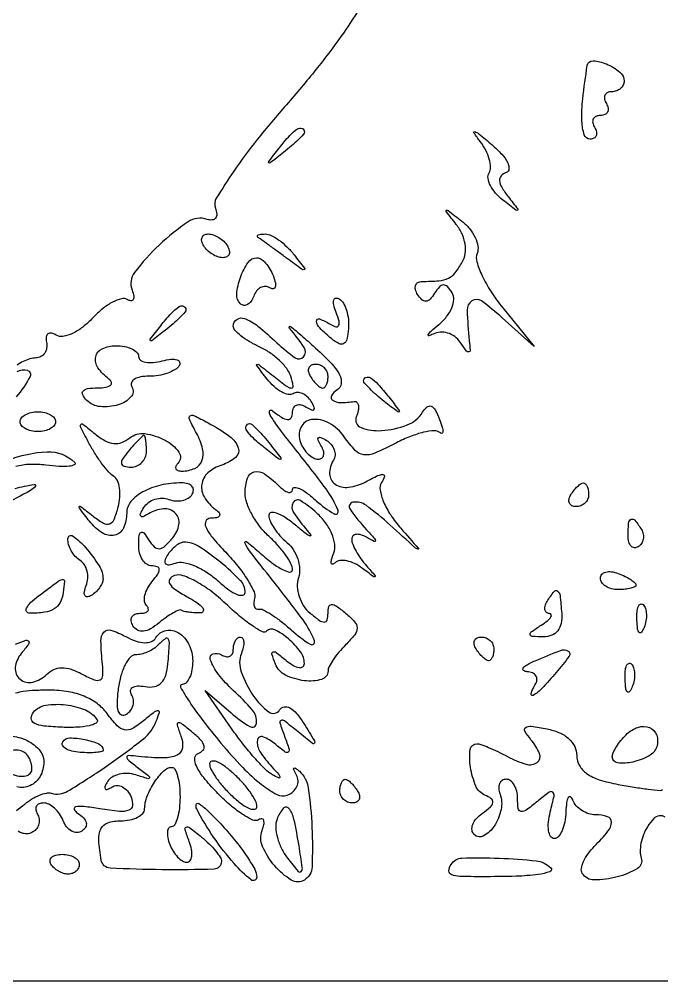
# Model space of a CAD drawing. Extents: x 0 to 353, y 0 to 448.
# Drawn here: x 178.9 to 233.2, y 0 to 81.1 of the extents above; entities that cross this region are included whole.
import ezdxf

# ---------------------------------------------------------------- set-up
doc = ezdxf.new("R2010")
doc.units = 0

msp = doc.modelspace()

# ---------------------------------------------------------------- linework, layer by layer
msp.add_lwpolyline([(0, 224), (0, 0), (176.5, 0), (353, 0), (353, 224), (353, 448), (176.5, 448), (0, 448)], close=True)
for points in [[(207.692286, 82.043676, -0.011927), (206.086894, 79.660642, -0.015143), (203.981854, 76.87415, -0.011101), (201.487298, 73.909269, 0.012028), (199.028979, 70.976432, 0.017982), (197.038509, 68.28954, 0.013181), (195.5655, 66.017896, 0.23291), (195.487979, 65.170731, -0.0702), (195.601246, 64.678645, -0.183945), (195.503462, 64.335693, -0.218765), (195.220477, 64.181657, -0.097679), (194.790187, 64.236604, 0.232238), (193.180625, 64.018581, 0.041489), (190.74089, 62.06995, 0.041257), (188.670817, 59.763537, 0.259444), (188.456086, 58.253843, -0.043577), (188.595326, 57.768358, -0.169646), (188.551172, 57.463599, -0.31162), (188.358904, 57.36187, -0.10945), (188.048159, 57.470236, 0.206226), (187.553521, 57.543387, 0.057663), (186.809587, 57.250448, 0.047948), (185.963531, 56.688677, 0.034715), (185.136203, 55.915822, -0.041236), (184.296132, 55.151306, -0.054314), (183.412166, 54.612501, -0.065856), (182.616682, 54.360003, -0.1844), (182.051813, 54.467978, 0.079897), (181.647832, 54.635985, 0.218667), (181.351746, 54.577231, 0.214874), (181.199964, 54.312775, 0.077496), (181.225223, 53.869784, -0.089796), (181.241221, 53.378173, -0.111993), (181.076576, 52.953226, -0.120446), (180.756641, 52.662055, -0.11543), (180.333333, 52.545455, 0.062405), (179.825708, 52.461663, 0.039411), (179.264583, 52.245944, 0.03913), (178.737878, 51.941552, 0.056882)], [(178.75, 51.398692, -0.204917), (179.612075, 51.50085, -0.469965), (179.836077, 50.979556, -0.06301), (178.670594, 49.271111, -0.019125)], [(177.949614, 43.895471, -0.088493), (181.28718, 44.631402, -0.20946), (183.609045, 43.724289, -0.51589), (183.576034, 43.528651, -0.090196), (183.146179, 43.409141, -0.038198), (182.306517, 43.396619, -0.016112), (181.182571, 43.502206, 0.041299), (179.839755, 43.560435, 0.054321), (178.627536, 43.380016, 0.062119)], [(178.575368, 41.538946, -0.008568), (180.186325, 41.876162, -0.67864), (180.287969, 41.716712, -0.112556), (179.882871, 41.360229, -0.00242), (177.538558, 40.101828, -0.009487)], [(178.599179, 28.399685, -0.012421), (179.502319, 28.720752, -0.344674), (179.723344, 28.640792, -0.311447), (179.71245, 28.393471, -0.011214), (179.092885, 27.61192, 0.149052), (178.59355, 26.420259, 0.250523), (178.995839, 25.441773, 0.233817), (180.069741, 25.189867, 0.14001), (181.240328, 25.840328, -0.090429), (181.836568, 26.252656, -0.103422), (182.512289, 26.402733, -0.084325), (183.299008, 26.279152, -0.041858), (184.228876, 25.877509, 0.023179), (185.26094, 25.385256, 0.210518), (185.748206, 25.393189, 0.279769), (185.986427, 25.745955, 0.038147), (185.960526, 26.674313, -0.016854), (185.819727, 28.669731, -0.185816), (186.075275, 29.414096, -0.309118), (186.672756, 29.581418, -0.041235), (187.939312, 29.032479, 0.038782), (188.79508, 28.65659, 0.076452), (189.523495, 28.521224, 0.107735), (190.088478, 28.626082, 0.156016), (190.471337, 28.953622, -0.207982), (191.32684, 29.54787, -0.193617), (192.37912, 29.350388, -0.139486), (193.254963, 28.362993, -0.112576), (193.571429, 26.97524, -0.042557), (193.506949, 26.21904, -0.062205), (193.313271, 25.580227, -0.081675), (193.028623, 25.147287, -0.209537), (192.692596, 25, 0.573469), (192.550626, 24.75738, 0.017805), (193.289134, 23.546172, 0.018658), (194.4296, 21.950229, 0.009818), (195.95747, 20.050797, 0.016833), (197.796243, 17.999032, 0.034987), (199.387412, 16.556383, 0.044468), (200.688927, 15.708018, 0.217115), (201.544845, 15.655582, 0.085385), (202.046387, 15.95402, 0.107643), (202.372152, 16.383243, 0.118726), (202.471082, 16.875304, 0.120914), (202.333931, 17.354785, -0.017422), (202.109237, 17.781764, -0.289166), (202.126608, 17.934294, -0.407111), (202.252054, 17.94957, -0.022267), (202.586678, 17.669663, -0.173551), (203.330628, 16.261358, -0.02437), (203.64281, 12.935417, -0.022046), (203.645383, 9.602636, -0.248405), (202.998327, 8.498966, -0.284073), (201.887202, 8.498953, -0.077906), (200.498841, 9.689995, -0.072563), (199.464773, 11.334318, -0.198267), (199.431035, 12.680877, 0.036674), (199.586375, 13.195615, 0.132983), (199.571253, 13.534183, 0.315433), (199.408909, 13.657761, 0.149372), (199.14157, 13.587495, -0.252211), (198.653002, 13.558412, -0.036292), (197.748278, 14.061168, -0.033952), (196.680016, 14.869295, -0.022828), (195.571733, 15.925127, -0.02164), (194.498598, 17.146926, -0.058617), (193.88655, 18.12243, -0.119964), (193.746336, 18.798667, -0.313369), (194.028361, 19.17612, 0.125595), (194.441451, 19.44185, 0.254333), (194.534725, 19.805357, 0.128519), (194.268756, 20.289256, 0.029976), (193.586761, 20.927995, 0.006969), (192.629642, 21.70006, 0.240274), (192.353485, 21.754099, 0.425426), (192.254777, 21.56813, 0.012478), (192.584097, 20.641444, -0.12623), (192.69786, 19.658927, -0.252123), (192.250251, 19.044773, -0.116102), (191.10979, 18.79469, -0.022774), (189, 18.923215, 0.012464), (188.133923, 18.993919, 0.430869), (188, 18.867361, 0.228185), (188.109715, 18.63947, 0.006308), (189, 17.947366, -0.003966), (189.88177, 17.268483, -0.326737), (189.925871, 17.112263, -0.395487), (189.795165, 17.047323, -0.004519), (188.782025, 17.361994, 0.066153), (188.073956, 17.489428, 0.068819), (187.367036, 17.424589, 0.076132), (186.768772, 17.185039, 0.121694), (186.377517, 16.801818, 0.03414), (186.162969, 16.39501, 0.277625), (186.188042, 16.194725, 0.33483), (186.364162, 16.148165, 0.041482), (186.740707, 16.339748, -0.136651), (187.185708, 16.468652, -0.124178), (187.651566, 16.356249, -0.104849), (188.067994, 16.010604, -0.075813), (188.367425, 15.48489, -0.107842), (188.475954, 14.774268, -0.296746), (188.186876, 14.386198, -0.114254), (187.398384, 14.28624, -0.015188), (185.722209, 14.508441, 0.011999), (184.369664, 14.696526, 0.077084), (183.681558, 14.669203, 0.490036), (183.577763, 14.462806, 0.136707), (183.856763, 14.142808, -0.053956), (184.354996, 13.731753, -0.136515), (184.578939, 13.323595, -0.192196), (184.522686, 12.949606, -0.122651), (184.211548, 12.630744, -0.142705), (183.784978, 12.512651, -0.124025), (183.335464, 12.632332, -0.102314), (182.930451, 12.981097, -0.072515), (182.63617, 13.505744, 0.058922), (182.3357, 14.077139, 0.059372), (181.9109, 14.561062, 0.065276), (181.431945, 14.889716, 0.118305), (180.972368, 15, 0.095143), (180.600519, 14.928596, 0.173198), (180.371274, 14.726548, 0.17246), (180.321308, 14.42427, 0.094236), (180.457295, 14.069098, -0.100828), (180.604475, 13.669126, -0.098348), (180.585377, 13.239685, -0.097513), (180.403043, 12.847224, -0.097277), (180.08541, 12.552786, -0.106468), (179.675905, 12.407266, -0.099401), (179.231932, 12.437882, -0.096033), (178.821919, 12.640247, -0.092075)], [(178.689299, 14.376954, 0.021631), (179.39474, 14.912642, -0.037347), (179.991592, 15.336999, -0.040164), (180.631008, 15.656286, -0.043747), (181.219362, 15.835322, -0.124106), (181.64474, 15.818728, 0.20963), (183.010644, 15.993599, 0.015115), (186.292409, 18.100989, 0.018137), (189.406512, 20.406704, 0.131748), (190.500938, 21.891444, 0.020053), (190.755567, 22.627345, 0.492052), (190.646677, 22.779381, 0.176946), (190.346108, 22.681264, 0.006731), (189.41468, 21.92919, -0.042281), (188.477629, 21.276758, -0.181876), (187.818616, 21.16778, -0.15746), (187.193002, 21.516321, -0.029696), (186.348648, 22.537747, 0.07533), (185.51308, 23.379384, 0.062492), (184.412697, 24.000419, 0.055747), (183.072244, 24.382416, 0.040502), (181.525556, 24.514638, 0.011985), (180.255164, 24.489673, 0.024305), (179.260001, 24.397639, 0.032653), (178.614754, 24.262736, 0.574159)], [(233.475067, 13.807028, 0.181667), (232.969127, 13.922331, 0.173652), (232.497623, 13.677331, 0.045439), (231.968864, 12.991641, 0.04887), (231.63718, 12.336101, 0.043224), (231.422399, 11.601244, 0.045636), (231.347262, 10.90008, 0.091621), (231.439587, 10.35302, -0.362487), (231.12123, 9.46879, -0.068626), (229.412773, 8.761209, -0.062144), (227.462424, 8.503267, -0.261899), (226.466942, 9.05349, -0.183347), (226.387968, 9.462125, -0.06207), (226.567506, 10.051412, -0.051825), (226.94891, 10.712515, -0.039662), (227.490809, 11.347952, 0.024207), (228.633651, 12.607152, 0.1649), (228.926463, 13.381005, 0.337233), (228.598896, 13.844099, 0.076309), (227.583333, 14, -0.080074), (227.004061, 14.093368, -0.064399), (226.434649, 14.367188, -0.065245), (225.960859, 14.772091, -0.087674), (225.662281, 15.25, 0.134342), (225.465905, 15.507991, 0.451325), (225.282867, 15.471875, 0.102704), (225.140307, 15.046513, 0.020908), (225.078947, 14.25, -0.038298), (224.98237, 13.388456, -0.056203), (224.756942, 12.660937, -0.07267), (224.446604, 12.163568, -0.220435), (224.09362, 12, -0.267968), (223.792785, 12.173701, -0.095132), (223.623803, 12.660938, -0.06292), (223.61038, 13.387664, -0.036264), (223.767034, 14.25, 0.009567), (224.083974, 15.585153, 0.284446), (223.972899, 15.898838, 0.341289), (223.668004, 15.904459, 0.011889), (222.673415, 15.127555, -0.014548), (221.716873, 14.388527, -0.196735), (221.296376, 14.285531, -0.333078), (221.05813, 14.526625, -0.034117), (221, 15.377555, 0.057778), (220.928053, 15.998096, 0.076993), (220.715469, 16.523407, 0.095843), (220.400873, 16.875425, 0.164042), (220.031385, 17, 0.148054), (219.700022, 16.899681, 0.149888), (219.48187, 16.632812, 0.115851), (219.417767, 16.228023, 0.06953), (219.52088, 15.75, -0.142289), (219.609479, 14.460627, -0.08909), (219.027818, 13.052735, -0.124496), (218.14015, 12.219827, -0.334517), (217.333333, 12.333333, -0.172351), (217.15453, 12.709178, -0.118553), (217.217816, 13.18111, -0.089551), (217.523612, 13.682196, -0.059358), (218.02896, 14.130504, 0.02864), (218.705391, 14.660211, 0.178256), (218.911631, 15.041, 0.274949), (218.778776, 15.361408, 0.063995), (218.25, 15.659464, -0.19904), (217.482938, 16.415876, -0.060847), (217.026915, 18.014366, -0.070688), (217.00423, 19.505092, -0.377794), (217.565741, 20, -0.087622), (217.895646, 19.941739, -0.011601), (218.558643, 19.68245, -0.013157), (219.336541, 19.332904, -0.010694), (220.151388, 18.91898, 0.049084), (221.721654, 18.267434, 0.23329), (222.653799, 18.420888, 0.349611), (222.85845, 19.141816, 0.074302), (222.133756, 20.338834, -0.035877), (221.622102, 21.054012, -0.402533), (221.690365, 21.364965, -0.184262), (222.146383, 21.469281, -0.012333), (223.491255, 21.246423, -0.053842), (224.532867, 20.928246, -0.082037), (225.328428, 20.420839, -0.097684), (225.82479, 19.760522, -0.112936), (226, 18.994714, 0.130279), (226.220929, 18.161195, 0.111752), (226.835009, 17.489712, 0.075661), (227.90261, 16.96554, 0.029991), (229.491788, 16.567518, 0.006748), (230.848655, 16.331877, 0.010262), (232.033713, 16.167376, 0.005265), (233.029911, 16.060498, 0.198944), (233.241788, 16.125207, -0.25996)], [(177.955775, 20.668351, -0.097869), (179.429157, 20.3489, -0.105771), (180.582935, 19.526277, -0.187309), (181, 18.452028, -0.127823), (180.684647, 17.238631, -0.160976), (179.834645, 16.45774, -0.167151), (178.712796, 16.353564, -0.138555)], [(178.25, 17.452257, 0.050227), (178.92749, 17.269565, 0.094731), (179.491461, 17.28416, 0.146), (179.858014, 17.486662, 0.196503), (180, 17.833994, 0.132159), (179.717015, 18.885916, 0.21076), (178.976518, 19.425557, 0.17777), (177.969103, 19.286119, 0.097475)]]:
    msp.add_lwpolyline(points, format="xyb")
for points in [[(230, 75.893011, -0.117841), (229.918592, 75.552395, -0.100596), (229.688914, 75.262322, -0.092639), (229.345436, 75.067567, -0.082954), (228.940983, 75, 0.108972), (228.586039, 74.921712, 0.182303), (228.3746, 74.70625, 0.161196), (228.343488, 74.3821, 0.082592), (228.5, 74, -0.088621), (228.651081, 73.618194, -0.167455), (228.608064, 73.29375, -0.177706), (228.378351, 73.077418, -0.101261), (228, 73, 0.101261), (227.621649, 72.922582, 0.177706), (227.391936, 72.70625, 0.167455), (227.348919, 72.381806, 0.088621), (227.5, 72, -0.076677), (227.661905, 71.617613, -0.154089), (227.643, 71.29375, -0.186331), (227.450068, 71.079254, -0.118003), (227.11893, 71, -0.330662), (226.630154, 71.36292, -0.064082), (226.437486, 72.516921, -0.03708), (226.506903, 74.408396, -0.011637), (226.88598, 77.218615, -0.385784), (227.371804, 77.609125, -0.085993), (228.503408, 77.343105, -0.069864), (229.63315, 76.662898, -0.226072)], [(203, 71.622445, -0.184603), (202.91885, 71.410139, -0.013803), (202.485938, 70.952641, -0.017649), (201.920402, 70.425681, -0.012436), (201.25, 69.872445, -0.001576), (200.120493, 68.99236, -0.377591), (200, 69, -0.377591), (199.99236, 69.120493, -0.001576), (200.872445, 70.25, -0.017685), (201.76332, 71.306759, -0.065617), (202.426111, 71.869516, -0.241985), (202.806605, 71.90695, -0.307699)], [(220.034989, 68.17833, 0.131049), (219.61837, 67.903965, 0.206136), (219.485126, 67.503554, 0.114479), (219.668344, 66.938013, 0.030543), (220.208262, 66.152754, -0.001951), (221.017454, 65.109039, -0.438205), (220.998527, 64.999047, -0.318293), (220.863756, 65.0047, -0.001663), (219.76101, 65.863307, -0.046852), (219.138023, 66.453676, -0.06235), (218.701779, 67.099476, -0.077441), (218.506081, 67.700076, -0.180418), (218.5971, 68.157112, 0.149153), (218.723236, 68.63618, 0.059136), (218.615836, 69.315471, 0.05156), (218.315371, 70.07219, 0.044291), (217.853323, 70.793805, -0.013782), (217.31588, 71.530171, -0.698228), (217.388887, 71.633271, -0.106735), (217.742838, 71.450307, -0.004397), (218.84396, 70.525576, -0.03033), (219.670395, 69.727436, -0.068258), (220.165537, 69.012723, -0.135069), (220.272891, 68.48597, -0.304298)], [(217.587285, 61.366864, 0.166872), (217.561697, 60.650643, 0.036078), (218.012966, 59.477122, 0.033892), (218.762301, 58.127987, 0.026788), (219.743784, 56.777078), (222.404018, 53.5), (219.702009, 55.924314, 0.024802), (217.943379, 57.351361, 0.319712), (217.143687, 57.361924, 0.255052), (216.743154, 56.564883, 0.01815), (216.923215, 54, -0.011859), (216.990479, 53.188171, -0.385765), (216.876447, 53.046405, -0.281944), (216.678827, 53.128233, -0.008754), (216.153501, 53.878115, 0.087806), (215.694938, 54.35221, 0.085232), (215.096944, 54.64613, 0.08812), (214.453082, 54.71789, 0.103197), (213.861803, 54.553958, -0.055356), (213.505525, 54.417602, -0.673476), (213.443508, 54.500842, -0.075712), (213.699988, 54.807692, -0.009924), (214.350138, 55.359308, 0.053812), (215.009612, 56.026563, 0.068783), (215.449563, 56.769472, 0.0833), (215.615813, 57.476007, 0.155859), (215.475138, 58.040228, 0.047658), (215.083591, 58.556547, 0.216804), (214.744648, 58.699744, 0.20696), (214.402982, 58.540801, 0.043438), (214, 58, -0.048541), (213.613871, 57.492682, -0.189444), (213.26531, 57.324839, -0.213845), (212.924467, 57.448111, -0.062292), (212.565983, 57.893237, -0.072632), (212.382671, 58.316663, -0.148641), (212.393982, 58.674888, -0.188638), (212.593089, 58.911479, -0.12523), (212.940983, 59, 0.019983), (214.364613, 59.056921, 0.091986), (215.158303, 59.270934, 0.114626), (215.733032, 59.731048, 0.039331), (216.328991, 60.623391, 0.091636), (216.574697, 61.346753, 0.075314), (216.570071, 62.163649, 0.069078), (216.315072, 63.006035, 0.058144), (215.828991, 63.802358, -0.001784), (214.981822, 64.892518, -0.445274), (215.001654, 65.001019, -0.31262), (215.137506, 64.993702, -0.001497), (216.295509, 64.089786, -0.055098), (216.944711, 63.452843, -0.060544), (217.415616, 62.708215, -0.068759), (217.647529, 61.97327, -0.134495)], [(196.5, 62, -0.076764), (196.661825, 61.617617, -0.154201), (196.642737, 61.29375, -0.186277), (196.449529, 61.079239, -0.117858), (196.118034, 61, -0.085235), (195.689814, 61.073533, -0.053414), (195.230237, 61.29375, -0.051777), (194.810561, 61.617474, -0.064269), (194.5, 62, -0.076764), (194.338175, 62.382383, -0.154201), (194.357263, 62.70625, -0.186277), (194.550471, 62.920761, -0.117858), (194.881966, 63, -0.085235), (195.310186, 62.926467, -0.053414), (195.769763, 62.70625, -0.051777), (196.189439, 62.382526, -0.064269)], [(202.127555, 61.25, -0.002253), (203.013098, 60.11031, -0.484056), (202.983598, 59.992604, -0.268706), (202.813734, 60.009889, -0.001613), (201.5, 60.967032, 0.000677), (200.703647, 61.549513, 0.000854), (199.965104, 62.086246, 0.000676), (199.344143, 62.534628, 0.006866), (199.083333, 62.717032, -0.262974), (199.031105, 62.82247, -0.280207), (199.095803, 62.916878, -0.081051), (199.335842, 62.981211, -0.025033), (199.710889, 63, -0.118513), (200.206305, 62.880901, -0.038743), (200.851526, 62.485937, -0.036088), (201.52532, 61.919689, -0.033687)], [(200.381557, 59.448062, -0.036325), (200.551496, 58.886365, -0.131081), (200.536857, 58.515968, -0.314911), (200.362105, 58.380213, -0.152126), (200.073956, 58.454293, 0.13163), (199.694863, 58.56817, 0.127379), (199.304368, 58.479481, 0.109419), (198.961774, 58.194012, 0.078966), (198.722315, 57.756231, -0.062469), (198.502035, 57.320094, -0.11262), (198.211553, 57.047286, -0.157716), (197.900574, 56.978763, -0.163221), (197.613366, 57.106872, -0.232343), (197.291768, 57.933428, -0.064248), (197.595937, 59.334061, -0.064741), (198.241453, 60.600245, -0.247376), (199, 61, -0.155747), (199.343884, 60.89022, -0.056408), (199.730067, 60.544118, -0.049125), (200.095631, 60.041906, -0.041182)], [(206.727404, 55.03129, -0.03298), (206.598388, 54.123152, -0.209315), (206.333776, 53.752289, -0.264002), (205.928736, 53.74331, -0.049707), (205.291036, 54.173425, -0.024267), (204.307006, 55.074187, -0.172226), (204.035676, 55.65065, -0.559573), (204.281865, 55.837525, -0.045664), (205.169939, 55.394972, 0.061279), (205.653598, 55.172471, 0.366135), (205.890859, 55.270884, 0.188108), (205.928739, 55.63456, 0.024586), (205.681393, 56.387893, -0.032659), (205.48565, 57.018193, -0.116666), (205.484167, 57.437474, -0.31191), (205.656931, 57.594387, -0.173262), (205.947822, 57.532248, -0.125753), (206.292207, 57.174973, -0.053719), (206.558351, 56.561795, -0.048509), (206.714487, 55.811707, -0.0459)], [(193, 56.622445, -0.184603), (192.91885, 56.410139, -0.013803), (192.485938, 55.952641, -0.017649), (191.920402, 55.425681, -0.012436), (191.25, 54.872445, -0.001576), (190.120493, 53.99236, -0.377591), (190, 54, -0.377591), (189.99236, 54.120493, -0.001576), (190.872445, 55.25, -0.017685), (191.76332, 56.306759, -0.065617), (192.426111, 56.869516, -0.241985), (192.806605, 56.90695, -0.307699)], [(200.685549, 53.825686, 0.033127), (202.228284, 52.557695, 0.386057), (202.940415, 52.640045, 0.339016), (202.990903, 53.414532, 0.031384), (201.75, 55.04225, -0.286495), (201.729216, 55.174343, -0.485632), (201.8226, 55.19965, -0.01885), (202.571742, 54.59728, -0.004664), (203.752469, 53.552793, -0.017053), (205.235851, 52.121068, -0.069233), (205.974333, 51.109853, -0.158288), (206.106449, 50.377805, -0.220909), (205.752469, 49.825856, 0.115831), (205.290321, 49.353478, 0.403834), (205.37619, 48.976213, 0.147564), (206.045628, 48.779085, 0.035346), (207.214012, 48.869583, -0.248895), (207.43818, 48.790308, -0.153811), (207.559532, 48.531047, -0.084511), (207.543989, 48.100396, -0.04045), (207.387594, 47.567672, 0.414206), (207.786249, 46.672516, 0.109517), (209.504825, 46.415821, 0.073319), (211.685287, 46.894885, 0.16512), (212.974546, 47.958815, -0.075825), (213.357801, 48.4093, -0.283832), (213.708843, 48.466449, -0.173529), (214.051089, 48.156841, -0.031356), (214.413689, 47.364326, -0.017969), (214.638169, 46.70997, -0.071), (214.702782, 46.290343, -0.382995), (214.604782, 46.178721, -0.229971), (214.426069, 46.240598, 0.218149), (213.976849, 46.40755, 0.039275), (213.072339, 46.268765, 0.036015), (211.960789, 45.921561, 0.025629), (210.772011, 45.382102, -0.016556), (208.944153, 44.512318, -0.131683), (208.027418, 44.374543, -0.177699), (207.299314, 44.739293, -0.035926), (206.371429, 45.880099, 0.110851), (205.091072, 47.046796, 0.162044), (203.607429, 47.342742, 0.262367), (202.703832, 46.673374, 0.199188), (202.670131, 45.417241, 0.054366), (202.948899, 44.875222, 0.057244), (203.333881, 44.416315, 0.063907), (203.761636, 44.103927, 0.12645), (204.166006, 44, 0.153743), (204.46818, 44.095164, 0.191512), (204.628778, 44.339137, 0.129483), (204.608682, 44.712194, 0.060631), (204.404508, 45.154508, -0.028948), (204.154868, 45.616187, -0.323892), (204.191836, 45.80982, -0.309012), (204.391571, 45.841292, -0.02762), (204.861803, 45.58541, -0.078004), (205.265683, 45.238779, -0.090333), (205.519692, 44.800911, -0.100781), (205.586571, 44.341636, -0.124968), (205.457295, 43.930902, 0.141564), (205.131336, 42.763648, 0.247194), (205.595331, 41.901268, 0.182981), (206.739025, 41.632813, 0.090242), (208.181365, 42.097064, -0.010398), (209.207261, 42.618961, -0.126468), (209.636377, 42.705147, -0.49748), (209.754367, 42.530495, -0.056173), (209.515909, 42.025741, 0.185812), (209.395637, 41.387085, 0.054622), (209.686314, 40.414535, 0.046252), (210.286669, 39.294397, 0.03412), (211.141598, 38.175972, -0.001063), (212.627331, 36.477701, -0.748913), (212.584511, 36.410747, -0.112815), (212.340513, 36.546744, -0.000564), (210.246366, 38.437091, 0.02401), (208.209012, 40.109749, 0.210356), (207.0965, 40.364066, 0.542877), (206.858803, 39.779413, 0.034916), (208.25, 38.053296, -0.004358), (208.924927, 37.313322, -0.184745), (209, 37.117076, -0.561535), (208.904697, 37.058975, -0.009535), (208.25, 37.412313, 0.051738), (207.77081, 37.620915, 0.10772), (207.367188, 37.658392, 0.176082), (207.10493, 37.52497, 0.190139), (207, 37.259017, 0.097053), (207.083185, 36.834497, 0.029526), (207.367188, 36.240566, 0.028337), (207.771597, 35.597993, 0.027467), (208.25, 34.998228, -0.001951), (208.984945, 34.167544, -0.465712), (208.971455, 34.079039, -0.305081), (208.855637, 34.084182, -0.001633), (207.907991, 34.789552, 0.047538), (207.246316, 35.193529, 0.061752), (206.574824, 35.423366, 0.075663), (205.994859, 35.455526, 0.174168), (205.605138, 35.271805, -0.12576), (205.392248, 35.145579, -0.454855), (205.275865, 35.219977, -0.107771), (205.297301, 35.541997, -0.02131), (205.482414, 36.093577, 0.127019), (205.566059, 36.825917, 0.066639), (205.318068, 37.714902, 0.058124), (204.78875, 38.636719, 0.049509), (204.035267, 39.468084, 0.043193), (202.666957, 40.506622, 0.437336), (202.050724, 40.341604, 0.273333), (202.092299, 39.494271, 0.034501), (203.25, 37.976534, -0.039767), (203.53475, 37.594972, -0.744315), (203.471875, 37.523006, -0.060007), (203.065725, 37.77027, -0.007227), (202.25, 38.431521, 0.025656), (201.385505, 39.081029, 0.058423), (200.660937, 39.45487, 0.127799), (200.195244, 39.504133, 0.371265), (200, 39.277432, 0.107423), (200.105297, 38.792987, 0.039389), (200.447257, 38.177008, 0.036818), (200.939958, 37.541027, 0.036351), (201.522578, 36.981262, -0.076815), (202.063953, 36.369881, -0.063737), (202.437759, 35.58427, -0.065309), (202.594892, 34.750978, -0.09107), (202.5, 34, 0.09107), (202.405108, 33.249022, 0.065309), (202.562241, 32.41573, 0.063737), (202.936047, 31.630119, 0.076815), (203.477422, 31.018738, 0.017216), (204.275076, 30.40185, 0.154093), (204.690471, 30.265073, 0.341277), (204.924841, 30.441568, 0.066993), (205, 31, -0.063564), (205.071744, 31.562065, -0.337273), (205.300279, 31.74175, -0.160455), (205.702832, 31.616131, -0.018013), (206.472121, 31.023137, -0.035099), (207.238872, 30.290143, -0.186553), (207.444242, 29.758867, -0.16987), (207.247823, 29.197401, -0.028094), (206.472121, 28.329264, 0.022276), (205.908589, 27.713151, 0.026015), (205.432436, 27.079322, 0.026342), (205.091624, 26.510244, 0.122337), (205, 26.141376, -0.335375), (204.455359, 25.420719, -0.101267), (202.998023, 25.311798, -0.082551), (201.394711, 25.793694, -0.18913), (200.557912, 26.709679, -0.014259), (200.258866, 27.560775, -0.409759), (200.354221, 27.749238, -0.250764), (200.621885, 27.704176, -0.008636), (201.477108, 27.018999, 0.037324), (202.063192, 26.602258, 0.093249), (202.553305, 26.419155, 0.201414), (202.86445, 26.490674, 0.241368), (203, 26.755111, 0.159195), (202.676678, 27.744868, 0.057835), (201.660947, 28.841712, 0.061896), (200.518948, 29.597447, 0.322083), (199.815689, 29.482356, -0.331256), (199.467976, 29.431354, -0.02451), (198.593739, 29.959123, -0.026395), (197.528007, 30.760783, -0.016259), (196.358397, 31.807931, 0.028619), (195.127131, 32.85665, 0.036145), (193.872841, 33.671309, 0.039188), (192.763271, 34.174056, 0.168787), (192.049311, 34.183104, 0.150244), (191.641655, 33.89207, 0.305186), (191.619036, 33.516272, 0.111298), (192.076507, 33.029116, 0.022277), (193.098612, 32.401639, -0.02125), (193.942661, 31.885854, -0.069987), (194.427405, 31.451375, -0.281609), (194.468038, 31.184829, -0.294261), (194.25, 31.035435, -0.018934), (193.746055, 31.040234, -0.02156), (193.26546, 31.083847, -0.021348), (192.864655, 31.155251, -0.101923), (192.653695, 31.25, 0.259526), (192.432442, 31.276102, 0.027865), (191.949496, 31.045111, 0.028658), (191.367368, 30.680837, 0.019071), (190.742722, 30.201442, -0.04015), (190.010995, 29.687332, -0.105313), (189.405415, 29.485063, -0.155991), (188.916643, 29.582606, -0.128387), (188.530011, 29.951442, -0.093978), (188.376597, 30.351517, -0.172246), (188.432374, 30.691986, -0.173408), (188.689804, 30.919539, -0.095405), (189.10765, 31, 0.053916), (189.532667, 31.045964, 0.162272), (189.780004, 31.193285, 0.257487), (189.82533, 31.408224, 0.122915), (189.675343, 31.657991, -0.171918), (189.507446, 32.010146, -0.082297), (189.537806, 32.516912, -0.066538), (189.753708, 33.095866, -0.050768), (190.131121, 33.657991, 0.023048), (190.625263, 34.312561, 0.152929), (190.743602, 34.699164, 0.318136), (190.583144, 34.922746, 0.083263), (190.122445, 35, -0.154242), (189.695591, 35.134887, -0.098964), (189.334216, 35.514063, -0.081128), (189.093123, 36.080857, -0.062337), (189.015313, 36.75, -0.017705), (189.052235, 37.585648, -0.254304), (189.209151, 37.826404, -0.363269), (189.443648, 37.778439, -0.026719), (189.853584, 37.202666, 0.054502), (190.328749, 36.608037, 0.220135), (190.753239, 36.450988, 0.170286), (191.224053, 36.659178, 0.031108), (191.88683, 37.363638, 0.133477), (192.404976, 38.501409, 0.241398), (192.098635, 39.451921, 0.219594), (191.106423, 39.817436, 0.11911), (189.845492, 39.404508, -0.028962), (189.375049, 39.150145, -0.349256), (189.188007, 39.194782, -0.2882), (189.166014, 39.406898, -0.023928), (189.446642, 39.913665, -0.094576), (189.838563, 40.341028, -0.080736), (190.381831, 40.623113, -0.080198), (190.98997, 40.719846, -0.091277), (191.569126, 40.611848, 0.071657), (192.135828, 40.483134, 0.074475), (192.708064, 40.52234, 0.081683), (193.197939, 40.718052, 0.119091), (193.526992, 41.043674, 0.137406), (193.631597, 41.406801, 0.190952), (193.510479, 41.719079, 0.140001), (193.163006, 41.929854, 0.066864), (192.640804, 42, 0.053537), (190.874284, 41.810307, 0.072165), (189.370366, 41.247619, 0.091354), (188.355606, 40.419769, 0.177914), (188, 39.452028, -0.107362), (187.726366, 38.19237, -0.235765), (186.979411, 37.588444, -0.200687), (185.939735, 37.776855, -0.082819), (184.863307, 38.76101, -0.001693), (184.008889, 39.858513, -0.301871), (183.998861, 39.997986, -0.455848), (184.106195, 40.019834, -0.002084), (185.127857, 39.228925, 0.03242), (186.030741, 38.613713, 0.22038), (186.554037, 38.561482, 0.217045), (186.937305, 38.927078, 0.031449), (187.283977, 39.977929, 0.045464), (187.419456, 40.791983, 0.054455), (187.39247, 41.568137, 0.063508), (187.218595, 42.195406, 0.156247), (186.911497, 42.554698, -0.073334), (186.488006, 42.911384, -0.019847), (185.931926, 43.592437, -0.019645), (185.355397, 44.424839, -0.019235), (184.841658, 45.305694, -0.003488), (184.120152, 46.682974, -0.259966), (184.128207, 46.926303, -0.451727), (184.306163, 46.958769, -0.005407), (185.33628, 46.127555, 0.045456), (186.169432, 45.558901, 0.098941), (186.903237, 45.323182, 0.118536), (187.583868, 45.406906, 0.083785), (188.252835, 45.794871, -0.210235), (189.520233, 46.156972, -0.087513), (191.250554, 45.601319, -0.117355), (192.397116, 44.597841, -0.36605), (192.31779, 43.651123, 0.089318), (192.145048, 43.402507, 0.234395), (192.151684, 43.191267, 0.202866), (192.330487, 43.047086, 0.069691), (192.666667, 43, 0.104425), (193.751123, 43.228986, 0.200224), (194.35294, 43.862959, 0.155653), (194.40907, 44.876292, 0.059546), (193.889122, 46.207177, -0.009696), (193.294939, 47.371122, -0.337246), (193.35169, 47.6541, -0.30366), (193.652756, 47.694293, -0.008623), (194.868613, 47.070316, -0.032662), (196.70285, 45.92876, -0.159369), (197.416602, 44.955393, -0.305957), (197.186128, 44.145335, -0.098428), (196.034834, 43.511056, 0.102931), (194.860962, 42.850626, 0.179739), (194.334987, 41.882102, 0.174815), (194.562452, 40.784288, 0.096984), (195.5, 39.765313, -0.06789), (195.808353, 39.46679, -0.307609), (195.824764, 39.22994, -0.219166), (195.59074, 39.065812, -0.042389), (195.062909, 39.015313, 0.281871), (194.683868, 38.7776, 0.225178), (194.674918, 38.285976, 0.068366), (195.222605, 37.414885, 0.016547), (196.361201, 36.144875, -0.022066), (197.386851, 34.975132, -0.029311), (198.205442, 33.821511, -0.029566), (198.751498, 32.820556, -0.181551), (198.798292, 32.244875, 0.053045), (198.730565, 31.855223, 0.109369), (198.777096, 31.550995, 0.17559), (198.925714, 31.380612, 0.185685), (199.145012, 31.35, -0.178584), (199.512433, 31.303851, -0.022411), (200.218893, 30.896347, -0.024085), (201.041741, 30.313642, -0.017808), (201.895012, 29.595012, 0.044955), (203.501284, 28.384744, 0.717841), (203.851613, 28.673491, 0.068341), (202.88796, 30.436582, 0.008965), (200.282211, 33.831703, -0.002953), (198.445198, 36.166539, -0.06045), (197.984868, 36.934536, -0.782896), (198.126284, 37.044645, -0.015378), (199.282211, 36.075686, 0.019719), (200.326282, 35.215812, 0.043126), (201.201649, 34.662941, 0.085198), (201.780444, 34.479363, 0.454979), (202, 34.670698, 0.123994), (201.871474, 35.181004, 0.030479), (201.4125, 35.922278, 0.029337), (200.765534, 36.73223, 0.025652), (200, 37.5, -0.044853), (199.234689, 38.328807, -0.038833), (198.5875, 39.320267, -0.040713), (198.142791, 40.317947, -0.084684), (198, 41.154988, -0.074925), (198.186927, 42.395418, -0.267426), (198.752617, 42.921392, -0.206624), (199.62848, 42.761016, -0.049236), (200.8, 41.8, 0.033956), (201.261649, 41.39713, 0.09268), (201.6475, 41.203653, 0.22614), (201.889997, 41.243991, 0.245024), (202, 41.454988, -0.417218), (202.170575, 41.623824, -0.10924), (202.5875, 41.527142, -0.050352), (203.231489, 41.135756, -0.022215), (204, 40.5, 0.050971), (205.510068, 39.390382, 0.716404), (205.848487, 39.682113, 0.063961), (204.832892, 41.490551, 0.009326), (202.25, 44.831703, -0.007603), (200.916632, 46.544282, -0.025233), (200.115625, 47.725532, -0.201299), (200.065034, 48.064553, -0.541995), (200.25, 48.127555, 0.022023), (201.072851, 47.538837, 0.11761), (201.589284, 47.3545, 0.295846), (201.882342, 47.502105, 0.13301), (202, 47.936572, -0.114189), (202.091037, 48.33, -0.184795), (202.339137, 48.561381, -0.157054), (202.713172, 48.588928, -0.079045), (203.154508, 48.404508, 0.028948), (203.616187, 48.154868, 0.323892), (203.80982, 48.191836, 0.309012), (203.841292, 48.391571, 0.02762), (203.58541, 48.861803, 0.068083), (203.247605, 49.271489, 0.084621), (202.834194, 49.540263, 0.099751), (202.411766, 49.629765, 0.141819), (202.044209, 49.527322, -0.198601), (201.63187, 49.460155, -0.071164), (201.066311, 49.681281, -0.056811), (200.445256, 50.132487, -0.04105), (199.863307, 50.76101, -0.001748), (198.977586, 51.898978, -0.488717), (199.00396, 52.001723, -0.274127), (199.152295, 51.983123, -0.001306), (200.412621, 51, 0.006162), (201.562527, 50.120841, 0.161488), (201.92692, 50, 0.478469), (202.068319, 50.175483, 0.023448), (201.847929, 51, 0.087602), (201.509375, 51.645822, 0.040489), (200.868892, 52.349344, 0.038469), (200.056758, 52.99864, 0.043341), (199.185307, 53.487128, -0.027037), (198.348582, 53.92097, -0.035723), (197.641934, 54.408381, -0.038659), (197.139007, 54.87927, -0.1874), (197, 55.237128, -0.251502), (197.302264, 55.800036, -0.242325), (197.947217, 55.871103, -0.077761), (199.076993, 55.222817, -0.019511)], [(189, 52.669083, 0.244926), (189.157537, 52.366775, 0.106112), (189.587905, 52.185542, 0.070123), (190.234519, 52.155048, 0.040744), (191.00138, 52.29011, -0.033809), (191.733252, 52.429487, -0.095442), (192.250238, 52.393387, -0.238295), (192.46851, 52.19888, -0.236417), (192.442363, 51.906741, -0.122048), (192.086342, 51.558517, -0.047804), (191.459083, 51.266355, -0.043646), (190.688616, 51.067059, -0.041495), (189.881966, 51, 0.043739), (189.154019, 50.936199, 0.095104), (188.63199, 50.737031, 0.173224), (188.397365, 50.443082, 0.224713), (188.435239, 50.104785, -0.336585), (188.353117, 49.249947, -0.134549), (187.292761, 48.587838, -0.096532), (185.759988, 48.436797, -0.174529), (184.632783, 48.967217, -0.072029), (184.286217, 49.43115, -0.313912), (184.322026, 49.753707, -0.18277), (184.703579, 49.957392, -0.030245), (185.55, 50.015313, 0.035537), (186.237102, 50.069635, 0.130318), (186.634122, 50.241775, 0.31962), (186.705607, 50.486869, 0.151709), (186.5, 50.765313, -0.082663), (185.574639, 51.715397, -0.204834), (185.382503, 52.647956, -0.240951), (185.922283, 53.324015, -0.106432), (187.071429, 53.571429, -0.044832), (187.809659, 53.505103, -0.064695), (188.433482, 53.306365, -0.084611), (188.855122, 53.013898, -0.201547)], [(203.5, 51, 0.029505), (203.768994, 50.617226, 0.035638), (204.066025, 50.29375, 0.038439), (204.34829, 50.065539, 0.151918), (204.559017, 50, 0.210953), (204.727648, 50.07446, 0.081139), (204.870461, 50.29375, 0.061769), (204.967655, 50.617151, 0.042167), (205, 51, 0.105053), (204.918938, 51.381556, 0.099167), (204.688914, 51.70625, 0.09642), (204.345238, 51.923877, 0.093332), (203.940983, 52, 0.108972), (203.586039, 51.921712, 0.182303), (203.3746, 51.70625, 0.161196), (203.343488, 51.3821, 0.082592)], [(210.127555, 49.25, -0.001576), (211.00764, 48.120493, -0.377591), (211, 48, -0.377591), (210.879507, 47.99236, -0.001576), (209.75, 48.872445, -0.012436), (209.079598, 49.425681, -0.017649), (208.514062, 49.952641, -0.013803), (208.08115, 50.410139, -0.184603), (208, 50.622445, -0.307699), (208.193395, 50.90695, -0.241985), (208.573889, 50.869516, -0.065617), (209.23668, 50.306759, -0.017685)], [(182, 47.166667, -0.17482), (181.885312, 46.848674, -0.093122), (181.559375, 46.578125, -0.073362), (181.073861, 46.395023, -0.053595), (180.5, 46.333333, -0.053595), (179.926139, 46.395023, -0.073362), (179.440625, 46.578125, -0.093122), (179.114688, 46.848674, -0.17482), (179, 47.166667, -0.17482), (179.114688, 47.484659, -0.093122), (179.440625, 47.755208, -0.073362), (179.926139, 47.93831, -0.053595), (180.5, 48, -0.053595), (181.073861, 47.93831, -0.073362), (181.559375, 47.755208, -0.093122), (181.885312, 47.484659, -0.17482)], [(200.127555, 45.25, -0.001576), (201.00764, 44.120493, -0.377591), (201, 44, -0.377591), (200.879507, 43.99236, -0.001576), (199.75, 44.872445, -0.017685), (198.693241, 45.76332, -0.065617), (198.130484, 46.426111, -0.241985), (198.09305, 46.806605, -0.307699), (198.377555, 47, -0.184603), (198.589861, 46.91885, -0.013803), (199.047359, 46.485937, -0.017649), (199.574319, 45.920402, -0.012436)], [(188.138321, 44.666667, 0.026407), (187.64783, 44.007779, 0.188172), (187.564488, 43.626364, 0.303392), (187.772162, 43.401645, 0.058985), (188.34921, 43.333333, 0.100269), (188.851978, 43.435182, 0.098226), (189.279664, 43.725, 0.09765), (189.566148, 44.157792, 0.097821), (189.666667, 44.666667, 0.014866), (189.651466, 45.177816, 0.024357), (189.604718, 45.608333, 0.021349), (189.538622, 45.935135, 0.344914), (189.455778, 46, 0.192074), (189.330516, 45.950038, 0.008084), (188.981783, 45.608333, 0.012937), (188.577629, 45.177569, 0.008736)], [(227, 41, -0.105053), (226.918938, 40.618444, -0.099167), (226.688914, 40.29375, -0.09642), (226.345238, 40.076123, -0.093332), (225.940983, 40, -0.108972), (225.586039, 40.078288, -0.182303), (225.3746, 40.29375, -0.161196), (225.343488, 40.6179, -0.082592), (225.5, 41, -0.029505), (225.768994, 41.382774, -0.035638), (226.066025, 41.70625, -0.038439), (226.34829, 41.934461, -0.151918), (226.559017, 42, -0.210953), (226.727648, 41.92554, -0.081139), (226.870461, 41.70625, -0.061769), (226.967655, 41.382849, -0.042167)], [(231.457295, 38.069098, -0.090093), (231.612382, 37.673795, -0.095385), (231.614038, 37.257398, -0.099739), (231.463027, 36.88478, -0.108766), (231.182979, 36.613087, -0.158515), (230.860929, 36.534562, -0.191218), (230.582917, 36.669932, -0.126631), (230.394948, 37.024148, -0.059057), (230.333333, 37.543989, -0.019984), (230.376303, 38.618676, -0.269722), (230.59208, 38.929499, -0.350126), (230.913397, 38.852054, -0.02679)], [(186, 33.867887, -0.10627), (185.928737, 33.536382, -0.051235), (185.709615, 33.158835, -0.047544), (185.389608, 32.796373, -0.049775), (185.011454, 32.507079, -0.10643), (184.676374, 32.387979, -0.316285), (184.471944, 32.495242, -0.170102), (184.426762, 32.820692, -0.041869), (184.579628, 33.346912, 0.075388), (184.712104, 33.950897, 0.075928), (184.659035, 34.565454, 0.081888), (184.434026, 35.096, 0.113659), (184.068174, 35.457866, -0.072366), (183.661924, 35.798697, -0.054525), (183.323118, 36.273961, -0.055116), (183.098642, 36.804519, -0.079374), (183.031803, 37.309017, -0.600136), (183.455398, 37.520504, -0.060342), (184.52846, 36.543618, -0.036913), (185.671305, 35.002075, -0.141982)], [(191.419821, 35.870268, 0.060967), (191.218667, 35.433727, 0.293978), (191.28614, 35.181954, 0.23155), (191.571096, 35.099386, 0.043527), (192.110804, 35.242987, -0.138348), (192.801914, 35.2929, -0.049674), (193.752861, 34.996527, -0.04459), (194.786442, 34.444552, -0.039663), (195.75, 33.698405, 0.025749), (196.614803, 32.98942, 0.060949), (197.339063, 32.580986, 0.142211), (197.799636, 32.53049, 0.364312), (198, 32.768982, 0.195232), (197.591499, 33.775301, 0.028284), (195.928733, 35.302782, 0.030265), (194.081239, 36.638403, 0.14231), (192.836511, 37, 0.120791), (192.511368, 36.920288, 0.048123), (192.123987, 36.668141, 0.04397), (191.740102, 36.3025, 0.042094)], [(231, 33.393011, -0.289661), (230.903916, 33.241071, -0.046727), (230.559375, 33.115447, -0.039339), (230.074824, 33.028469, -0.024748), (229.5, 33, -0.062722), (228.926468, 33.07223, -0.08088), (228.440625, 33.284531, -0.098158), (228.115494, 33.599211, -0.152681), (228, 33.968615, -0.184534), (228.122486, 34.289193, -0.147206), (228.440625, 34.483616, -0.100118), (228.925634, 34.511135, -0.055937), (229.5, 34.361626, -0.02136), (230.074558, 34.112506, -0.030395), (230.559375, 33.839659, -0.030693), (230.912889, 33.579329, -0.222225)], [(182.639571, 32.75, -0.081341), (182.374036, 31.915465, -0.137534), (181.880682, 31.379186, -0.104183), (181.072089, 31.087602, -0.034633), (179.80887, 31, -0.256858), (179.551294, 31.141668, -0.26532), (179.537842, 31.431283, -0.085437), (179.890573, 31.902343, -0.027517), (180.55887, 32.468197, -0.002447), (182.210874, 33.705046, -0.126456), (182.578659, 33.854593, -0.476166), (182.743465, 33.699768, -0.018389)], [(224.725047, 31, -0.065366), (224.678167, 30.154051, -0.118832), (224.395844, 29.526005, -0.134773), (223.888619, 29.14531, -0.096546), (223.187851, 29.015313, -0.012108), (222.236808, 29.046981, -0.343863), (222.063229, 29.199189, -0.294301), (222.15659, 29.430294, -0.010173), (223, 30, 0.023407), (223.524321, 30.374744, 0.073021), (223.821726, 30.689119, 0.258347), (223.84232, 30.882222, 0.296366), (223.690983, 30.984687, -0.158163), (223.435271, 31.073033, -0.186749), (223.301162, 31.289252, -0.125591), (223.322071, 31.615787, -0.060011), (223.5, 32, -0.023932), (224.080045, 32.845253, -0.424595), (224.376249, 32.880505, -0.196077), (224.584641, 32.498098, -0.009132)], [(231.683114, 29.8125, -0.054073), (231.461564, 29.395823, -0.470617), (231.279315, 29.37858, -0.168741), (231.137993, 29.670344, -0.018894), (231.078947, 30.416667, -0.028489), (231.089945, 31.112848, -0.077125), (231.200665, 31.592839, -0.208169), (231.385309, 31.77538, -0.296942), (231.604167, 31.729167, -0.126455), (231.797407, 31.402231, -0.060344), (231.876576, 30.916927, -0.05415), (231.839148, 30.359369, -0.051402)], [(190.583333, 28.25, -0.060264), (190.217043, 27.962765, -0.039064), (189.735631, 27.720312, -0.038961), (189.220153, 27.554863, -0.058239), (188.750731, 27.5, 0.214948), (188.308211, 27.300547, 0.062066), (187.874524, 26.666516, 0.050301), (187.512926, 25.749029, 0.03546), (187.28815, 24.662607, 0.022967), (187.183976, 23.470983, 0.086328), (187.281589, 22.729854, 0.235752), (187.562213, 22.438262, 0.227583), (187.970398, 22.481705, 0.092826), (188.328957, 22.808245, 0.096267), (188.53945, 23.238451, 0.099263), (188.569921, 23.705014, 0.105619), (188.41596, 24.13598, -0.158485), (188.330161, 24.487774, -0.243187), (188.491255, 24.749204, -0.133142), (188.916125, 24.869865, -0.047843), (189.548183, 24.816882, 0.090019), (190.337821, 24.817125, 0.152544), (190.91838, 25.121302, 0.12522), (191.296123, 25.756817, 0.051393), (191.481416, 26.75, 0.004627), (191.604444, 28.444088, 0.151831), (191.508823, 28.838038, 0.461629), (191.268727, 28.878351, 0.0217)], [(197.682427, 27.614802, 0.180191), (197.667083, 26.057389, 0.062539), (198.70415, 24.023942, 0.086187), (200.00321, 22.680175, 0.436888), (200.912403, 22.858266, -0.214655), (201.284749, 23.109913, -0.173103), (201.765325, 23.026739, -0.090441), (202.336769, 22.550692, -0.03473), (202.94502, 21.710111, -0.002055), (203.85334, 20.23804, -0.291612), (203.849678, 20.042715, -0.439277), (203.69609, 20.018439, -0.002704), (202.473425, 21, 0.005456), (201.316134, 21.918651, 0.253052), (201.027981, 21.966436, 0.411786), (200.926602, 21.760878, 0.009023), (201.335661, 20.608556, -0.009479), (201.715298, 19.536014, -0.31882), (201.640294, 19.290086, -0.33968), (201.391309, 19.289437, -0.010107), (200.522892, 19.981001, 0.082888), (199.500203, 20.576545, 0.48062), (199.036279, 20.302151, 0.180098), (199.245594, 19.347063, 0.044042), (200.25, 18.053296, -0.007035), (200.838155, 17.401483, -0.164107), (200.932712, 17.174503, -0.57278), (200.833324, 17.106526, -0.017987), (200.296561, 17.383536, -0.069199), (199.693353, 17.842644, -0.014739), (198.789918, 18.807433, -0.015148), (197.801706, 19.997974, -0.013897), (196.857499, 21.280241), (194.621876, 24.5), (196.810938, 22.595012, 0.045396), (198.4024, 21.445847, 0.548427), (198.95701, 21.726597, 0.2034), (198.610456, 22.837444, 0.032887), (197, 24.5, -0.041764), (195.738847, 25.849006, -0.086848), (195.056929, 27.112185, -0.41432), (195.292214, 27.582541, -0.222297), (196, 27.5, 0.082592), (196.3821, 27.343488, 0.161196), (196.70625, 27.3746, 0.182303), (196.921712, 27.586039, 0.108972), (197, 27.940983, -0.055369), (197.044999, 28.34609, -0.074941), (197.178303, 28.688914, -0.094369), (197.375406, 28.918864, -0.170108), (197.606989, 29, -0.27361), (197.794998, 28.888793, -0.112495), (197.879532, 28.593098, -0.068538), (197.842576, 28.145918, -0.036789)], [(219, 28, -0.042167), (218.967655, 27.617151, -0.061769), (218.870461, 27.29375, -0.081139), (218.727648, 27.07446, -0.210953), (218.559017, 27, -0.151918), (218.34829, 27.065539, -0.038439), (218.066025, 27.29375, -0.035638), (217.768994, 27.617226, -0.029505), (217.5, 28, -0.082592), (217.343488, 28.3821, -0.161196), (217.3746, 28.70625, -0.182303), (217.586039, 28.921712, -0.108972), (217.940983, 29, -0.093332), (218.345238, 28.923877, -0.09642), (218.688914, 28.70625, -0.099167), (218.918938, 28.381556, -0.105053)], [(224.267972, 26, -0.012632), (223.059129, 24.658313, -0.074492), (222.315495, 24.077034, -0.686603), (222.137098, 24.223851, -0.05817), (222.5, 25, 0.111856), (222.632659, 25.386303, 0.171987), (222.551963, 25.726896, 0.152911), (222.262339, 25.96791, 0.084433), (221.809017, 26.070285, -0.141044), (221.503421, 26.176286, -0.421563), (221.472024, 26.372382, -0.108547), (221.806049, 26.662637, -0.023328), (222.5, 27, -0.009905), (224.624142, 27.863342, -0.223881), (225.266159, 27.815578, -0.44866), (225.360168, 27.379991, -0.019298)], [(230.683114, 24.8125, -0.054073), (230.461564, 24.395823, -0.470617), (230.279315, 24.37858, -0.168741), (230.137993, 24.670344, -0.018894), (230.078947, 25.416667, -0.028489), (230.089945, 26.112848, -0.077125), (230.200665, 26.592839, -0.208169), (230.385309, 26.77538, -0.296942), (230.604167, 26.729167, -0.126455), (230.797407, 26.402231, -0.060344), (230.876576, 25.916927, -0.05415), (230.839148, 25.359369, -0.051402)], [(185.493215, 22.010978, -0.434156), (185.417823, 21.733859, -0.068683), (184.823574, 21.517735, -0.041276), (183.833674, 21.389158, -0.020388), (182.564754, 21.381685, -0.017674), (180.999465, 21.491791, -0.093421), (180.179399, 21.738183, -0.277965), (179.939667, 22.128863, -0.176753), (180.12389, 22.646765, -0.181265), (181.163154, 23.242517, -0.070049), (182.850281, 23.279652, -0.069085), (184.514808, 22.844308, -0.15714)], [(232.748577, 19.745732, -0.19014), (232.098004, 18.969484, -0.068265), (230.724143, 18.450571, -0.084671), (229.454425, 18.379543, -0.381474), (229, 18.888484, -0.107949), (229.076716, 19.239679, -0.031197), (229.340774, 19.731766, -0.029804), (229.716089, 20.263683, -0.027842), (230.160081, 20.760081, -0.114815), (231.151975, 21.377495, -0.177226), (232.150915, 21.354847, -0.222553), (232.748756, 20.725023, -0.162184)], [(186, 19.45516, -0.35754), (185.899961, 19.333145, -0.025392), (185.43285, 19.264211, -0.026705), (184.809504, 19.237798, -0.016035), (184.069278, 19.269735, -0.039075), (183.361741, 19.379055, -0.079088), (182.841638, 19.592392, -0.140997), (182.587963, 19.868239, -0.259868), (182.601303, 20.163912, -0.261748), (183.191465, 20.490325, -0.049739), (184.459064, 20.355205, -0.050334), (185.656888, 19.976559, -0.299513)], [(192.5, 15.5, -0.027192), (192.447865, 14.542071, -0.042816), (192.288907, 13.734375, -0.052711), (192.058505, 13.166161, -0.276825), (191.781385, 13, 0.252227), (191.555287, 12.878195, 0.122469), (191.442946, 12.559375, 0.075094), (191.469542, 12.07502, 0.040434), (191.638374, 11.5, 0.046632), (191.922397, 10.926166, 0.052856), (192.297997, 10.440625, 0.060245), (192.703798, 10.108138, 0.142471), (193.075604, 10, 0.244198), (193.349422, 10.142212, 0.124564), (193.491473, 10.514062, 0.077197), (193.470531, 11.079226, 0.041885), (193.281384, 11.75, -0.011274), (192.928449, 12.760504, -0.403289), (193.027632, 12.96416, -0.256824), (193.308495, 12.921175, -0.007057), (194.312769, 12.127555, -0.022728), (194.958709, 11.551437, -0.0279), (195.504376, 10.955312, -0.02831), (195.896412, 10.416317, -0.144044), (196, 10.064204, -0.404699), (195.373717, 9.41717, -0.010657), (190.992275, 9.367748, -0.010699), (186.598401, 9.505895, -0.348123), (185.85, 10.16605, -0.026778), (185.635082, 11.884465, -0.133276), (185.82098, 12.8301, -0.204562), (186.405643, 13.330747, -0.076127), (187.497415, 13.498681, 0.048029), (188.263135, 13.572914, 0.067226), (188.913347, 13.793362, 0.086468), (189.355102, 14.117919, 0.188889), (189.512728, 14.5, -0.091139), (189.728645, 15.566957, -0.04984), (190.348225, 16.754036, -0.04991), (191.125839, 17.714902, -0.200286), (191.809017, 18, -0.282345), (192.07576, 17.836325, -0.050143), (192.297024, 17.265625, -0.041316), (192.449903, 16.457978, -0.026129)], [(195, 18.309975, 0.125263), (195.127863, 17.807605, 0.030037), (195.5875, 17.072045, 0.028998), (196.234451, 16.266344, 0.025182), (197, 15.5, 0.026053), (197.768709, 14.87395, 0.061723), (198.4125, 14.515455, 0.143955), (198.821751, 14.474867, 0.360419), (199, 14.690025, 0.125263), (198.872137, 15.192395, 0.030037), (198.4125, 15.927955, 0.028998), (197.765549, 16.733656, 0.025182), (197, 17.5, 0.026053), (196.231291, 18.12605, 0.061723), (195.5875, 18.484545, 0.143955), (195.178249, 18.525133, 0.360419)], [(207.5, 16, -0.082592), (207.656512, 15.6179, -0.161196), (207.6254, 15.29375, -0.182303), (207.413961, 15.078288, -0.108972), (207.059017, 15, -0.093332), (206.654762, 15.076123, -0.09642), (206.311086, 15.29375, -0.099167), (206.081062, 15.618444, -0.105053), (206, 16, -0.042167), (206.032345, 16.382849, -0.061769), (206.129539, 16.70625, -0.081139), (206.272352, 16.92554, -0.210953), (206.440983, 17, -0.151918), (206.65171, 16.934461, -0.038439), (206.933975, 16.70625, -0.035638), (207.231006, 16.382774, -0.029505)], [(198.977764, 8.734223, -0.625476), (198.500169, 8.51235, -0.041646), (197.072625, 9.886182, -0.0298), (195.338208, 12.112925, -0.031079), (193.907247, 14.5, -0.187989), (193.867625, 14.871528, -0.502722), (194.075815, 14.953178, -0.053145), (194.811303, 14.37754, -0.011737), (195.935697, 13.234223, -0.017712), (197.107345, 11.89339, -0.022077), (198.093329, 10.565216, -0.021043), (198.809791, 9.402822, -0.132849)], [(200.692222, 13.640327, 0.105247), (200.583566, 12.952544, 0.052268), (200.722673, 12.076525, 0.048586), (201.066245, 11.161018, 0.051359), (201.575042, 10.347199, 0.008503), (202.476544, 9.228674, 0.448344), (202.722595, 9.220683, 0.229522), (202.82753, 9.549309, 0.00436), (202.55033, 11.372695, 0.01353), (202.124517, 13.627511, 0.118742), (201.685609, 14.535925, 0.473093), (201.213501, 14.536186, 0.080463)], [(184, 9.833333, -0.112153), (183.927786, 9.515437, -0.100145), (183.723586, 9.244792, -0.094392), (183.418314, 9.063221, -0.087308), (183.059017, 9, -0.076861), (182.660916, 9.061561, -0.053298), (182.243158, 9.244792, -0.05288), (181.869696, 9.514519, -0.071639), (181.603006, 9.833333, -0.16277), (181.528782, 10.149103, -0.190804), (181.66697, 10.421875, -0.124167), (182.023273, 10.606344, -0.05773), (182.543989, 10.666667, -0.055286), (183.100961, 10.604892, -0.074868), (183.572297, 10.421875, -0.094314), (183.888458, 10.151276, -0.170324)], [(223.801764, 9.53157, -0.551876), (223.726553, 9.200169, -0.052514), (222.740412, 8.964968, -0.025194), (220.891234, 8.818905, -0.007112), (218, 8.777778, -0.00751), (216.121163, 8.805999, -0.087846), (215.406208, 8.954864, -0.331042), (215.208578, 9.276557, -0.116801), (215.389909, 9.82187, -0.251619), (216.301125, 10.348714, -0.01643), (219.453323, 10.343541, -0.018891), (222.582833, 10.116964, -0.170459)]]:
    msp.add_lwpolyline(points, format="xyb", close=True)

doc.saveas('drawing.dxf')
